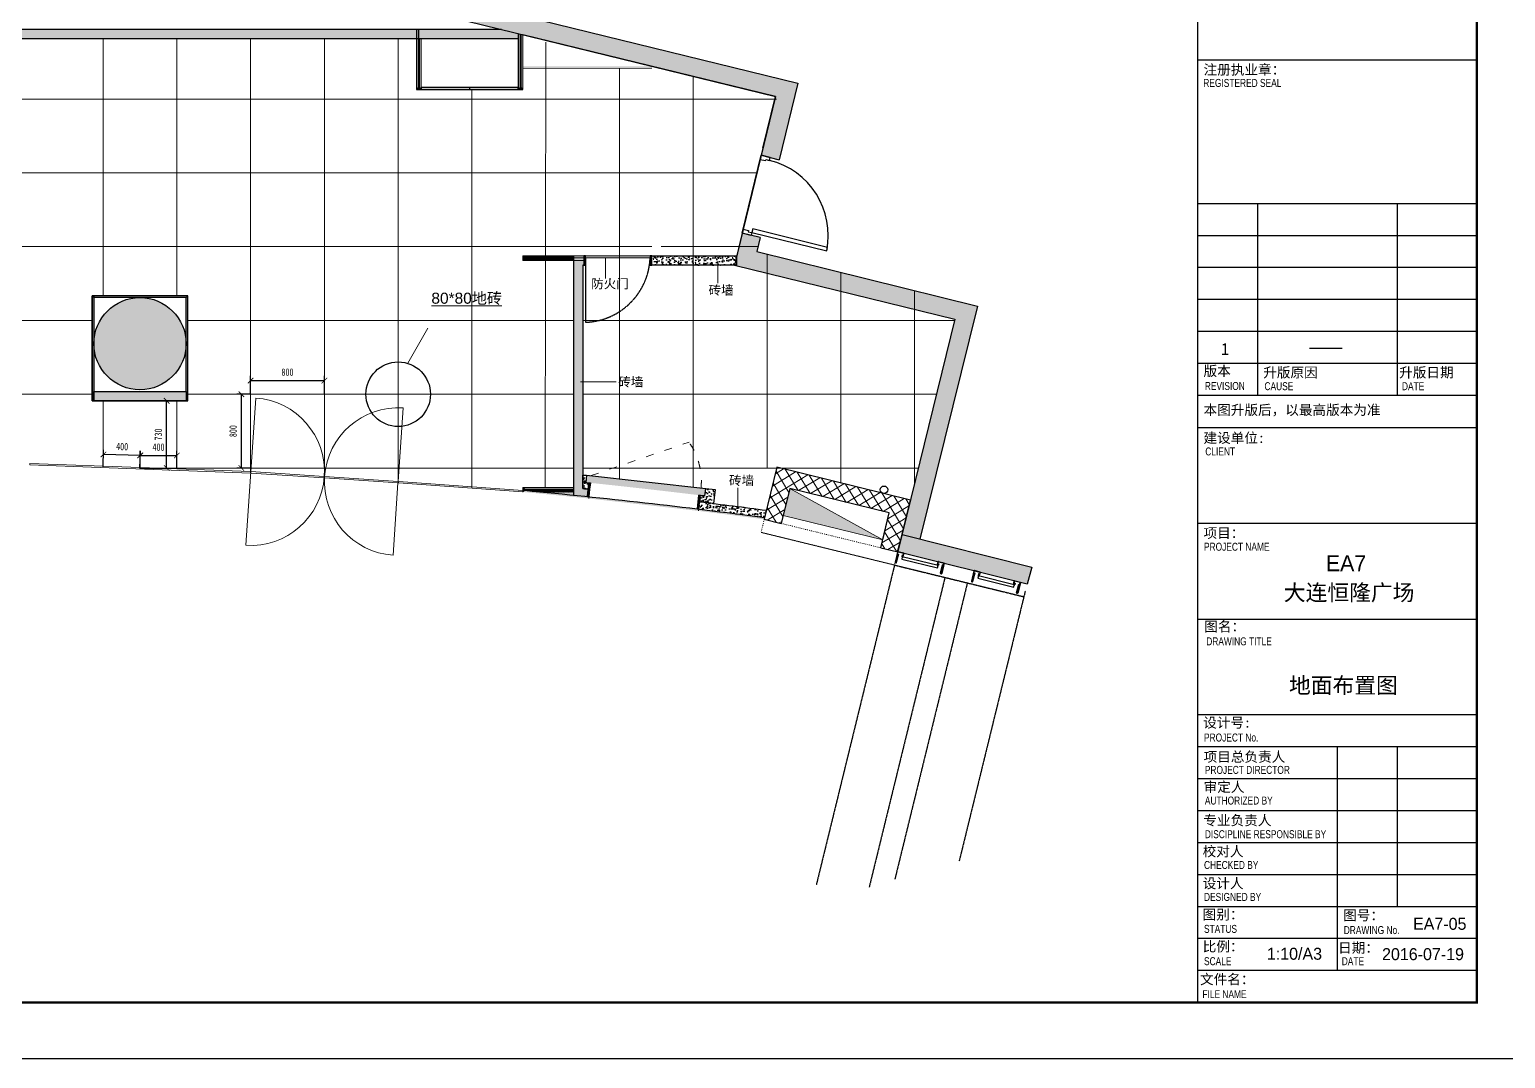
# Model space of a CAD drawing. Header units: millimetres. Extents: x 346472 to 732256, y -34068 to -15883.
# Drawn here: x 484481 to 500487, y -34068 to -22913 of the extents above; entities that cross this region are included whole.
import ezdxf

# ---------------------------------------------------------------- set-up
doc = ezdxf.new("R2010")
doc.units = ezdxf.units.MM
doc.header["$LTSCALE"] = 7
doc.header["$PDMODE"] = 3
for name, pattern in [('AED-090-P-CRL2$0$ACAD_ISO03W100', [30, 12, -18]), ('AED-090-P-PL02-N$0$ACAD_ISO03W100', [30, 12, -18]), ('DASH', [0.35, 0.25, -0.1]), ('HIDDEN', [0.375, 0.25, -0.125])]:
    doc.linetypes.add(name, pattern=pattern)
doc.layers.get('0').update_dxf_attribs({"lineweight": 0})
for name, color, linetype in [('1', 1, 'Continuous'), ('1_AVT', 1, 'Continuous'), ('1建筑平面', 7, 'Continuous'), ('AED-090-P-PL02-N$0$0_fsbracket', 1, 'Continuous'), ('WALL', 7, 'Continuous'), ('walls', 7, 'Continuous'), ('图框', 9, 'Continuous')]:
    doc.layers.add(name, color=color, linetype=linetype)
for name, color, linetype, lineweight in [('AED-090-P-CRL2$0$HoseReel', 1, 'Continuous', 13), ('EA7 FLOOR', 253, 'Continuous', 5), ('EA7 furniture', 7, 'Continuous', 5), ('materials', 1, 'Continuous', 40), ('QUOTE', 251, 'Continuous', 5), ('Z000', 6, 'Continuous', 15), ('Z010T', 2, 'Continuous', 9)]:
    doc.layers.add(name, color=color, linetype=linetype, lineweight=lineweight)
doc.styles.add('ARIAL', font='Arial.ttf')
doc.styles.add('DIM_FONT', font='', dxfattribs={"width": 0.8})
doc.styles.get("Standard").update_dxf_attribs({"font": 'STKaiti.ttf'})
doc.styles.add('图签-仿宋', font='')
doc.styles.add('图签-黑体', font='')
doc.styles.get('DIM_FONT').set_extended_font_data('SimHei')
doc.styles.get('图签-仿宋').set_extended_font_data('FangSong_GB2312')
doc.styles.get('图签-黑体').set_extended_font_data('SimHei')
doc.dimstyles.new('DIMN100', dxfattribs={"dimtxt": 80, "dimasz": 60, "dimexe": 50, "dimexo": 0, "dimgap": 50, "dimtad": 1, "dimdec": 0, "dimrnd": 5, "dimzin": 0, "dimdsep": 46, "dimtxsty": 'DIM_FONT', "dimblk": 'ARCHTICK', "dimcen": 1, "dimclrd": 256, "dimclre": 256, "dimclrt": 256, "dimadec": 0, "dimazin": 0, "dimtfac": 1, "dimtdec": 0, "dimtix": 1, "dimtmove": 2, "dimatfit": 3, "dimldrblk": '_DIMX', "dimfxl": 250, "dimtolj": 1, "dimtzin": 0, "dimarcsym": 0})
pattern_1 = [(50, (26183.294, -45.69), (91.092334, -7.969543), [9.525, -104.775]), (355, (26183.29, -45.69), (-17.62171, 95.528423), [7.62, -83.820292]), (100.451445, (26190.885, -46.36), (73.470624, 87.558876), [8.095004, -89.045122]), (46.1842, (26183.3, -20.29), (135.53952, -21.021164), [14.2875, -157.1625]), (96.635558, (26194.59, -22.05), (118.702067, 123.713062), [12.14251, -133.567804]), (351.18415, (26183.3, -20.3), (118.702067, 123.713062), [11.429984, -125.729866]), (21, (26195.994, -26.64), (75.807196, -51.132599), [9.525, -104.775]), (326, (26195.99, -26.64), (30.901014, 92.093983), [7.62, -83.82]), (71.451445, (26202.31, -30.905), (106.70821, 40.961384), [8.095004, -89.044969]), (37.5, (26183.294, -45.693), (1.5443016, 42.2775194), [0, -82.804, 0, -85.09, 0, -84.1375]), (7.5, (26183.294, -45.693), (33.4098313, 50.0902874), [0, -48.514, 0, -80.899, 0, -32.0675]), (327.5, (26154.973, -45.693), (67.7952976, -2.864372), [0, -31.75, 0, -99.06, 0, -131.445]), (317.5, (26142.273, -45.693), (74.064591, 12.7132455), [0, -41.275, 0, -65.786, 0, -93.345])]

# ---------------------------------------------------------------- blocks, each defined once
blk = doc.blocks.new('AED-090-P-PL02-N$0$FS-CURTAIN')
at = {"layer": 'AED-090-P-PL02-N$0$0_fsbracket', "extrusion": (-0.002001, -0.152735, 0.988265)}
for p, q in [((-259, 5, 1), (-261, -110, -16)), ((-258, -110, -16), (-256, 5, 1)), ((-193, 8, 2), (-254, 9, 2)), ((-254, 6, 2), (-193, 5, 2)), ((-192, 4, 1), (-193, -32, -4)), ((-190, -32, -4), (-189, 4, 1)), ((196, 2, 2), (257, 1, 2)), ((-261, -114, -17), (-250, -114, -17)), ((-260, -40, -5), (-260, -43, -6)), ((-250, -112, -16), (-256, -111, -16)), ((-247, -16, -2), (-249, -110, -16)), ((-246, -110, -16), (-244, -16, -2)), ((-204, -16, -2), (-205, -32, -4)), ((-201, -16, -2), (-204, -16, -2)), ((-202, -32, -4), (-201, -16, -2)), ((-194, -33, -4), (-200, -33, -4)), ((-200, -36, -5), (-194, -36, -5)), ((190, -38, -4), (191, -2, 1)), ((194, -2, 1), (193, -38, -4)), ((195, -39, -4), (201, -40, -4)), ((201, -43, -5), (195, -42, -5)), ((257, -2, 2), (196, -1, 2)), ((202, -38, -4), (203, -23, -2)), ((203, -23, -2), (206, -23, -2)), ((206, -23, -2), (205, -38, -4)), ((244, -118, -16), (246, -23, -2)), ((249, -24, -2), (247, -118, -16)), ((249, -119, -17), (255, -119, -17)), ((260, -123, -17), (249, -122, -17)), ((256, -118, -16), (258, -3, 1)), ((261, -3, 1), (259, -118, -16)), ((260, -48, -6), (260, -51, -6))]:
    blk.add_line(p, q, dxfattribs=at)
at = {"layer": 'AED-090-P-PL02-N$0$0_fsbracket', "extrusion": (-0.002001, -0.152735, 0.988265), "elevation": 1}
for points in [[(-247, -19), (-244, -19)], [(249, -20), (246, -20)]]:
    blk.add_lwpolyline(points, dxfattribs=at)
blk.add_lwpolyline([(201, -40), (-199, -39), (-199, -64), (201, -65)], close=True, dxfattribs=at)
at = {"layer": 'AED-090-P-PL02-N$0$0_fsbracket', "extrusion": (-0.002001, -0.152735, 0.988265)}
for centre, radius, start, end in [((-254, 2, 1), 4.5, 89.8432, 179.8432), ((-254, 2, 1), 1.5, 89.8432, 179.8432), ((-193, 1, 1), 4.5, 359.8432, 89.8431), ((-193, 1, 1), 1.5, 359.8431, 89.8432), ((196, 0, 1), 4.5, 89.8431, 179.8431), ((257, 0, 1), 4.5, 359.8431, 89.8431), ((-255, -114, 1), 4.5, 179.8432, 269.8431), ((-255, -114, 1), 1.5, 179.8432, 269.8431), ((-249, -114, 1), 1.5, 269.8432, 359.8432), ((-249, -114, 1), 4.5, 269.8432, 359.8432), ((-200, -35, 1), 4.5, 179.8432, 269.8431), ((-200, -35, 1), 1.5, 179.8432, 269.8432), ((-194, -35, 1), 1.5, 269.8431, 359.8431), ((-194, -35, 1), 4.5, 269.8431, 359.8432), ((195, -36, 1), 4.5, 179.8431, 269.8431), ((195, -36, 1), 1.5, 179.8431, 269.8431), ((196, 0, 1), 1.5, 89.8431, 179.8432), ((201, -36, 1), 1.5, 269.8431, 359.8431), ((201, -36, 1), 4.5, 269.8431, 359.8431), ((250, -116, 1), 4.5, 179.8431, 269.8431), ((250, -116, 1), 1.5, 179.8431, 269.8431), ((256, -116, 1), 1.5, 269.8432, 359.8431), ((256, -116, 1), 4.5, 269.8432, 359.8431), ((257, 0, 1), 1.5, 359.8431, 89.8431)]:
    blk.add_arc(centre, radius, start, end, dxfattribs=at)
blk = doc.blocks.new('_ArchTick')
at = {"color": 0, "linetype": 'ByBlock', "const_width": 0.15}
blk.add_lwpolyline([(-0.5, -0.5), (0.5, 0.5)], dxfattribs=at)
blk = doc.blocks.new('*D124')
at = {"layer": 'Defpoints', "color": 0, "lineweight": 5, "transparency": 16777216}
for p in [(485680, -27667), (486079, -27531), (486079, -27667)]:
    blk.add_point(p, dxfattribs=at)
at = {"layer": 'QUOTE', "lineweight": -2, "transparency": 16777216}
for p, q in [((485680, -27667), (485680, -27481)), ((486079, -27667), (486079, -27481)), ((485680, -27531), (486079, -27531))]:
    blk.add_line(p, q, dxfattribs=at)
at = {"layer": 'QUOTE', "lineweight": -2, "transparency": 16777216, "xscale": 60, "yscale": 60, "zscale": 60, "rotation": 180}
blk.add_blockref('_ArchTick', (485680, -27531), dxfattribs=at)
at = {"layer": 'QUOTE', "lineweight": -2, "transparency": 16777216, "xscale": 60, "yscale": 60, "zscale": 60}
blk.add_blockref('_ArchTick', (486079, -27531), dxfattribs=at)
at = {"layer": 'QUOTE', "lineweight": 5, "transparency": 16777216, "insert": (485880, -27441), "char_height": 80, "attachment_point": 5, "style": 'DIM_FONT'}
blk.add_mtext('\\A1;400', dxfattribs=at)
blk = doc.blocks.new('_DIMX')
blk.add_line((-150, 0), (150, 0))
at = {"const_width": 50}
blk.add_lwpolyline([(-70, -70), (70, 70)], dxfattribs=at)
blk = doc.blocks.new('*D125')
at = {"layer": 'Defpoints', "color": 0, "lineweight": 5, "transparency": 16777216}
for p in [(485283, -27520), (485279, -27656), (485679, -27667)]:
    blk.add_point(p, dxfattribs=at)
at = {"layer": 'QUOTE', "lineweight": -2, "transparency": 16777216}
for p, q in [((485279, -27656), (485285, -27470)), ((485683, -27531), (485283, -27520)), ((485679, -27667), (485685, -27481))]:
    blk.add_line(p, q, dxfattribs=at)
at = {"layer": 'QUOTE', "lineweight": -2, "transparency": 16777216, "xscale": 60, "yscale": 60, "zscale": 60}
for p, rotation in [((485283, -27520), 178.3550227911478), ((485683, -27531), 358.3550227911477)]:
    blk.add_blockref('_ArchTick', p, dxfattribs=dict(at, rotation=rotation))
at = {"layer": 'QUOTE', "lineweight": 5, "transparency": 16777216, "insert": (485486, -27435), "char_height": 80, "attachment_point": 5, "rotation": 358.355, "style": 'DIM_FONT'}
blk.add_mtext('\\A1;400', dxfattribs=at)
blk = doc.blocks.new('*D126')
at = {"layer": 'Defpoints', "color": 0, "lineweight": 5, "transparency": 16777216}
for p in [(485679, -26939), (485968, -26939), (485679, -27667)]:
    blk.add_point(p, dxfattribs=at)
at = {"layer": 'QUOTE', "lineweight": -2, "transparency": 16777216}
for p, q in [((485679, -26939), (486018, -26939)), ((485968, -27667), (485968, -26939)), ((485679, -27667), (486018, -27667))]:
    blk.add_line(p, q, dxfattribs=at)
at = {"layer": 'QUOTE', "lineweight": -2, "transparency": 16777216, "xscale": 60, "yscale": 60, "zscale": 60}
for p, rotation in [((485968, -26939), 90), ((485968, -27667), 270)]:
    blk.add_blockref('_ArchTick', p, dxfattribs=dict(at, rotation=rotation))
at = {"layer": 'QUOTE', "lineweight": 5, "transparency": 16777216, "insert": (485878, -27303), "char_height": 80, "attachment_point": 5, "rotation": 90, "style": 'DIM_FONT'}
blk.add_mtext('\\A1;730', dxfattribs=at)
blk = doc.blocks.new('*D127')
at = {"layer": 'Defpoints', "color": 0, "lineweight": 5, "transparency": 16777216}
for p in [(486779, -26867), (486879, -26867), (486879, -27667)]:
    blk.add_point(p, dxfattribs=at)
at = {"layer": 'EA7 FLOOR', "lineweight": -2, "transparency": 16777216}
for p, q in [((486879, -26867), (486729, -26867)), ((486779, -27667), (486779, -26867)), ((486879, -27667), (486729, -27667))]:
    blk.add_line(p, q, dxfattribs=at)
at = {"layer": 'EA7 FLOOR', "lineweight": -2, "transparency": 16777216, "xscale": 60, "yscale": 60, "zscale": 60}
for p, rotation in [((486779, -26867), 90), ((486779, -27667), 270)]:
    blk.add_blockref('_ArchTick', p, dxfattribs=dict(at, rotation=rotation))
at = {"layer": 'EA7 FLOOR', "transparency": 16777216, "insert": (486689, -27267), "char_height": 80, "attachment_point": 5, "rotation": 90, "style": 'DIM_FONT'}
blk.add_mtext('\\A1;800', dxfattribs=at)
blk = doc.blocks.new('*D128')
at = {"layer": 'Defpoints', "color": 0, "lineweight": 5, "transparency": 16777216}
for p in [(487679, -26719), (486879, -26867), (487679, -26867)]:
    blk.add_point(p, dxfattribs=at)
at = {"layer": 'QUOTE', "lineweight": -2, "transparency": 16777216}
for p, q in [((486879, -26867), (486879, -26669)), ((486879, -26719), (487679, -26719)), ((487679, -26867), (487679, -26669))]:
    blk.add_line(p, q, dxfattribs=at)
at = {"layer": 'QUOTE', "lineweight": -2, "transparency": 16777216, "xscale": 60, "yscale": 60, "zscale": 60, "rotation": 180}
blk.add_blockref('_ArchTick', (486879, -26719), dxfattribs=at)
at = {"layer": 'QUOTE', "lineweight": -2, "transparency": 16777216, "xscale": 60, "yscale": 60, "zscale": 60}
blk.add_blockref('_ArchTick', (487679, -26719), dxfattribs=at)
at = {"layer": 'QUOTE', "lineweight": 5, "transparency": 16777216, "insert": (487279, -26628), "char_height": 80, "attachment_point": 5, "style": 'DIM_FONT'}
blk.add_mtext('\\A1;800', dxfattribs=at)

msp = doc.modelspace()

# ---------------------------------------------------------------- hatches: boundary and pattern name
at = {"layer": 'AED-090-P-CRL2$0$HoseReel', "extrusion": (0.000187716, -0.000339531, 1)}
h = msp.add_hatch(dxfattribs=at)
h.set_pattern_fill('ANSI37', color=8, scale=30, angle=-191.13875, style=0)
h.set_pattern_definition([(211.247, (494059.18, -27941.57), (49.409, -81.433), []), (301.247, (494059.18, -27941.57), (81.433, 49.409), [])])
h.paths.add_polyline_path([(493896.4, -28577.2), (494034.3, -28013.8), (492587, -27659.6), (492449.2, -28222.9), (492633.7, -28268.1), (492726.4, -27889.3), (493804.6, -28153.2), (493711.9, -28532)])
at = {"layer": 'AED-090-P-CRL2$0$HoseReel'}
for points in [[(490527.1, -27975.4), (490546.9, -27977.4), (490563.2, -27828.7), (490542.7, -27826.5)], [(491719.9, -28109.9), (491739.7, -28112.4), (491755.3, -27962.5), (491735.3, -27962.5)]]:
    msp.add_hatch(color=256, dxfattribs=at).paths.add_polyline_path(points)
at = {"layer": 'AED-090-P-CRL2$0$HoseReel', "extrusion": (0.000187716, -0.000339531, 1)}
msp.add_hatch(color=256, dxfattribs=at).paths.add_polyline_path([(493733.3, -28444.6), (492655.1, -28180.7), (492726.4, -27889.3)])
at = {"layer": 'EA7 furniture', "lineweight": 5}
h = msp.add_hatch(dxfattribs=at)
h.set_pattern_fill('ANSI31', color=256, scale=2)
h.set_pattern_definition([(45, (-144661.12, -160623.001), (-4.49012806, 4.49012806), [])])
h.paths.add_polyline_path([(488709.2, -23014.2), (488699.2, -23014.2), (488699.2, -23543.5), (488709.2, -23543.5)])
h = msp.add_hatch(dxfattribs=at)
h.set_pattern_fill('ANSI31', color=256, scale=2)
h.set_pattern_definition([(45, (-143558.8294, -160623.001), (-4.49012806, 4.49012806), [])])
h.paths.add_polyline_path([(489811.5, -22965.2), (489801.5, -22962.7), (489801.5, -23543.5), (489811.5, -23543.5)])
h = msp.add_hatch(color=256, dxfattribs=at)
h.dxf.hatch_style = 1
h.paths.add_polyline_path([(489831.5, -23333.3), (489831.5, -23313.3), (491231.5, -23312.7), (491231.5, -23333.3)])
h = msp.add_hatch(color=5, dxfattribs=at)
h.dxf.hatch_style = 1
h.paths.add_polyline_path([(489255.3, -23543.5), (488729.2, -23543.5), (488729.2, -23563.5), (489255.3, -23563.5)])
h.paths.add_polyline_path([(489781.5, -23543.5), (489279.2, -23543.5), (489279.2, -23563.5), (489781.5, -23563.5), (489781.5, -23563.5)])
h.paths.add_polyline_path([(489279.2, -23543.5), (489255.3, -23543.5), (489255.3, -23563.5), (489279.2, -23563.5)])
at = {"layer": 'EA7 furniture', "lineweight": 9}
h = msp.add_hatch(dxfattribs=at)
h.set_pattern_fill('ANSI31', color=256, scale=2, angle=90)
h.set_pattern_definition([(135, (623898.763, -650379.9937), (-4.49012806, -4.49012806), [])])
h.paths.add_polyline_path([(490381.5, -25366.9), (490381.5, -25416.9), (489831.5, -25416.9), (489831.5, -25366.9)])
at = {"layer": 'EA7 furniture', "lineweight": 5}
h = msp.add_hatch(color=256, dxfattribs=at)
h.dxf.hatch_style = 1
h.paths.add_polyline_path([(489851.5, -25386.9), (489831.5, -25366.9), (490491.5, -25366.9), (490491.5, -25386.9)])
h = msp.add_hatch(color=256, dxfattribs=at)
h.dxf.hatch_style = 1
h.paths.add_polyline_path([(490511.5, -25386.9), (490511.5, -25366.9), (491211.5, -25366.9), (491211.5, -25386.9)])
h = msp.add_hatch(dxfattribs=at)
h.set_pattern_fill('ANSI31', color=256, scale=2, angle=90)
h.set_pattern_definition([(135, (618584.6565, -656935.0384), (-4.49012806, -4.49012806), [])])
edge = h.paths.add_edge_path()
edge.add_arc((483537.3, -95281.8), 67668.4, 84.481049, 84.645908)
edge.add_line((489851.4, -27908.6), (489851.5, -27896.8))
edge.add_line((489851.5, -27896.8), (490381.4, -27897.5))
edge.add_line((490381.4, -27897.5), (490381.4, -27927.5))
edge.add_line((490381.4, -27927.5), (490045.3, -27927.1))
h = msp.add_hatch(color=6, dxfattribs=at)
h.dxf.hatch_style = 1
h.paths.add_polyline_path([(490045.3, -27927.1), (490381.4, -27927.5), (490381.5, -27877.5), (489831.5, -27876.8), (489831.4, -27926.8, -0.0026507), (490545.2, -27997.3), (490547.3, -27977.5, 0.001864)])
h.paths.add_polyline_path([(489851.4, -27908.6, -0.0007098), (490042.7, -27926.8), (490381.5, -27926.8), (490381.5, -27897.5), (489851.5, -27896.8)], flags=16)
h = msp.add_hatch(color=4, dxfattribs=at)
h.dxf.hatch_style = 1
edge = h.paths.add_edge_path()
edge.add_line((490547.3, -27977.5), (490545.2, -27997.3))
edge.add_arc((477937.3, -144782.8), 117464, 83.252991, 83.838343, ccw=False)
edge.add_line((491737.6, -28132.2), (491739.7, -28112.4))
edge.add_arc((477933.1, -144821), 117522.4, 83.25328, 83.83834)
h = msp.add_hatch(color=6, dxfattribs=at)
h.dxf.hatch_style = 1
h.paths.add_polyline_path([(491739.7, -28112.4), (491737.6, -28132.2, -0.0026509), (492449.2, -28223), (492453.9, -28203.4, 0.0026601)])
at = {"layer": 'materials'}
h = msp.add_hatch(color=256, dxfattribs=at)
h.dxf.hatch_style = 1
h.paths.add_polyline_path([(490511.5, -25366.9), (490491.5, -25366.9), (490491.5, -25386.9), (490491.5, -25466.9), (490511.5, -25466.9)])
h = msp.add_hatch(color=256, dxfattribs=at)
h.dxf.hatch_style = 1
h.paths.add_polyline_path([(491231.5, -25366.9), (491211.5, -25366.9), (491211.5, -25386.9), (491211.5, -25466.9), (491231.5, -25466.9)])
at = {"layer": 'WALL', "lineweight": 5}
h = msp.add_hatch(color=8, dxfattribs=at)
h.dxf.hatch_style = 1
h.paths.add_polyline_path([(488699.2, -23543.5), (488679.2, -23563.5), (488679.2, -23013.5), (488699.2, -23013.5)])
h = msp.add_hatch(color=8, dxfattribs=at)
h.dxf.hatch_style = 1
h.paths.add_polyline_path([(488709.2, -23543.5), (488729.2, -23563.5), (488729.2, -23014.2), (488709.2, -23014.2)])
h = msp.add_hatch(color=8, dxfattribs=at)
h.dxf.hatch_style = 1
h.paths.add_polyline_path([(489801.5, -23543.5), (489781.5, -23563.5), (489781.5, -22957.8), (489801.5, -22962.7)])
h = msp.add_hatch(color=8, dxfattribs=at)
h.dxf.hatch_style = 1
h.paths.add_polyline_path([(489811.5, -23543.5), (489831.5, -23563.5), (489831.5, -22970.1), (489811.5, -22965.2)])
h = msp.add_hatch(color=10, dxfattribs=at)
h.dxf.hatch_style = 1
h.paths.add_polyline_path([(488679.2, -23563.5), (488729.2, -23563.5), (488709.2, -23543.5), (488699.2, -23543.5)])
h = msp.add_hatch(color=10, dxfattribs=at)
h.dxf.hatch_style = 1
h.paths.add_polyline_path([(489781.5, -23563.5), (489831.5, -23563.5), (489811.5, -23543.5), (489801.5, -23543.5)])
h = msp.add_hatch(color=10, dxfattribs=at)
h.dxf.hatch_style = 1
h.paths.add_polyline_path([(489831.5, -25416.9), (489831.5, -25366.9), (489851.5, -25386.9), (489851.5, -25396.9)])
h = msp.add_hatch(color=8, dxfattribs=at)
h.dxf.hatch_style = 1
h.paths.add_polyline_path([(489851.5, -25396.9), (489831.5, -25416.9), (490381.5, -25416.9), (490381.5, -25396.9)])
h = msp.add_hatch(color=10, dxfattribs=at)
h.dxf.hatch_style = 1
h.paths.add_polyline_path([(489831.4, -27926.8), (489831.5, -27876.8), (489851.5, -27896.8), (489851.4, -27908.6)])
h = msp.add_hatch(color=8, dxfattribs=at)
h.dxf.hatch_style = 1
h.paths.add_polyline_path([(489851.5, -27896.8), (489831.5, -27876.8), (490381.5, -27877.5), (490381.4, -27897.5)])
at = {"layer": 'walls', "true_color": 0x939598}
h = msp.add_hatch(color=252, dxfattribs=at)
h.dxf.hatch_style = 1
h.paths.add_polyline_path([(479948.1, -18336), (479670.6, -18438.1), (480352, -20707.2), (480642.8, -27701.4), (480842.5, -27692.8), (480551.8, -20698.9), (485679.2, -21953.8), (485679.2, -21747.9), (480599.3, -20504.6)])
h.paths.add_polyline_path([(485679.2, -21747.9), (485679.2, -21953.8), (492572, -23640.8), (492435, -24200.7), (492416.3, -24277), (492513.4, -24300.8), (492610.6, -24324.6), (492813.8, -23494.1)])
h.paths.add_polyline_path([(492366.9, -25320.2), (492403.7, -25169.6), (492209.5, -25122.1), (492125.1, -25466.9), (494514.5, -26051.7), (493983.2, -28223), (494190.7, -28223), (494760.7, -25911.3)])
h.paths.add_polyline_path([(494190.7, -28223), (493983.2, -28223), (493942.7, -28388.4), (494137.8, -28437.5)])
h.paths.add_polyline_path([(493943.4, -28388.6), (493921.1, -28476.7), (493897.5, -28572.9), (493896.4, -28577.2), (495300, -28925.8), (495350.5, -28742.6)])
at = {"layer": 'walls'}
h = msp.add_hatch(dxfattribs=at)
h.set_pattern_fill('AR-CONC', color=256, scale=0.5)
h.paths.add_polyline_path([(489781.5, -22957.8), (489600.3, -22913.5), (485679.2, -22913.5), (485679.2, -23013.5), (489781.5, -23013.5)])
h.paths.add_polyline_path([(485679.2, -22913.5), (482679.2, -22913.5), (482649.2, -22913.5), (482649.2, -23013.5), (485679.2, -23013.5)])
h.paths.add_polyline_path([(482729.2, -21231.8), (482649.2, -21207.3), (482649.2, -22173.5), (482729.2, -22173.5)])
h = msp.add_hatch(dxfattribs=at)
h.set_pattern_fill('AR-CONC', color=256, scale=0.5)
edge = h.paths.add_edge_path()
edge.add_arc((483537.3, -95281.8), 67668.4, 84.053864, 84.19498)
edge.add_line((490381.5, -27960.4), (490381.5, -25386.9))
edge.add_line((490381.5, -25386.9), (490491.5, -25386.9))
edge.add_line((490491.5, -25386.9), (490491.5, -25466.9))
edge.add_line((490491.5, -25466.9), (490481.5, -25466.9))
edge.add_line((490481.5, -25466.9), (490481.5, -27890.2))
edge.add_line((490481.5, -27890.2), (490555.6, -27897.9))
edge.add_line((490555.6, -27897.9), (490547.3, -27977.5))
h = msp.add_hatch(dxfattribs=at)
h.set_pattern_fill('AR-CONC', color=256, scale=0.5)
h.paths.add_polyline_path([(491231.5, -25366.9), (492147.4, -25366.9), (492147.4, -25466.9), (491231.5, -25466.9)])
h = msp.add_hatch(color=5, dxfattribs=at)
h.dxf.hatch_style = 1
h.paths.add_polyline_path([(485679.2, -25799), (485159.2, -25799), (485179.2, -25819), (485679.2, -25819)])
h.paths.add_polyline_path([(486199.2, -25799), (485679.2, -25799), (485679.2, -25819), (486179.2, -25819)])
h = msp.add_hatch(color=5, dxfattribs=at)
h.dxf.hatch_style = 1
h.paths.add_polyline_path([(485179.2, -25819), (485159.2, -25799), (485159.2, -26939), (485179.2, -26939)])
at = {"layer": 'walls', "true_color": 0x939598}
h = msp.add_hatch(color=252, dxfattribs=at)
h.dxf.hatch_style = 1
h.paths.add_polyline_path([(485679.2, -25819), (485679.2, -26819, 0.4142136), (486179.2, -26319, 0.4142136)])
h.paths.add_polyline_path([(485679.2, -25819, 0.4142136), (485179.2, -26319, 0.4142136), (485679.2, -26819)])
at = {"layer": 'walls'}
h = msp.add_hatch(color=5, dxfattribs=at)
h.dxf.hatch_style = 1
h.paths.add_polyline_path([(486179.2, -25819), (486199.2, -25799), (486199.2, -26939), (486179.2, -26939)])
h = msp.add_hatch(color=2, dxfattribs=at)
h.dxf.hatch_style = 1
h.paths.add_polyline_path([(485679.2, -26939), (485679.2, -26839), (485179.2, -26839), (485179.2, -26939)])
h.paths.add_polyline_path([(486179.2, -26939), (486179.2, -26839), (485679.2, -26839), (485679.2, -26939)])
h = msp.add_hatch(dxfattribs=at)
h.set_pattern_fill('AR-CONC', color=256, scale=0.5)
h.set_pattern_definition(pattern_1)
h.paths.add_polyline_path([(490481.5, -27743.5), (490521.5, -27743.5), (490513.5, -27823.5), (490563.2, -27828.7), (490555.6, -27897.9), (490481.5, -27890.2)])
h = msp.add_hatch(color=2, dxfattribs=at)
h.dxf.hatch_style = 1
edge = h.paths.add_edge_path()
edge.add_arc((483173.4, -98512.5), 71069.5, 83.022867, 84.072183)
edge.add_line((490513.1, -27823), (490521.4, -27743.5))
edge.add_line((490521.4, -27743.5), (491814.7, -27889.7))
edge.add_line((491814.7, -27889.7), (491806.4, -27969.3))
h = msp.add_hatch(color=0, dxfattribs=at)
h.dxf.hatch_style = 1
edge = h.paths.add_edge_path()
edge.add_arc((483537.3, -95281.8), 67668.4, 84.19498, 84.483251)
edge.add_line((490042.7, -27926.8), (490381.5, -27926.8))
edge.add_line((490381.5, -27926.8), (490381.5, -27960.4))
h = msp.add_hatch(dxfattribs=at)
h.set_pattern_fill('AR-CONC', color=256, scale=0.5)
h.set_pattern_definition(pattern_1)
h.paths.add_polyline_path([(491748, -28032.8), (491755.6, -27963.3), (491805.2, -27969.3), (491816, -27889.7), (491915.2, -27901.7), (491897.2, -28051.1)])
h = msp.add_hatch(dxfattribs=at)
h.set_pattern_fill('AR-CONC', color=256, scale=0.5)
h.paths.add_polyline_path([(491749.9, -28033), (491748, -28032.8), (491739.7, -28112.4, -0.0026601), (492453.9, -28203.4), (492473.1, -28125.3, 0.0026913)])

# ---------------------------------------------------------------- linework, layer by layer
for p, q in [((491947.2, -25440.9, 0), (491947.2, -25664.8, 0.2)), ((490454.8, -26731.2), (490842.7, -26731.2)), ((492164.1, -27880.3, -0.2), (492164.1, -28104.2, 0))]:
    msp.add_line(p, q)
at = {"linetype": 'Continuous', "lineweight": 5, "elevation": -0.3}
msp.add_lwpolyline([(490045.3, -27927.1), (490381.4, -27927.5), (490381.5, -27877.5), (489831.5, -27876.8), (489831.4, -27926.8), (489831.4, -27926.8)], dxfattribs=at)
at = {"layer": '1', "color": 0}
for p, q in [((490560.7, -27848, 0), (490555.6, -27897.9, -0.8)), ((491754.3, -27982.9, 0), (491748.2, -28032.6, -0.8)), ((491806.3, -27969.5, -0.8), (491756.7, -27963.4, -0.8))]:
    msp.add_line(p, q, dxfattribs=at)
at = {"layer": '1', "color": 0, "elevation": -0.2}
for points in [[(489851.4, -27908.6, -0.0096773), (492453.9, -28203.4)], [(490481.5, -27890.2, -0.000275), (490555.6, -27897.9, -0.000275)], [(491748, -28032.8, -0.0027183), (492473.1, -28125.3)]]:
    msp.add_lwpolyline(points, format="xyb", dxfattribs=at)
at = {"layer": '1', "color": 0}
msp.add_circle((485679.2, -26319), 500, dxfattribs=at)
at = {"layer": '1'}
msp.add_circle((493747.6, -27902.5, -0.6), 40, dxfattribs=at)
at = {"layer": '1_AVT', "extrusion": (0.000187716, -0.000339531, 1)}
for points, elevation in [([(493896.4, -28577.2), (494034.3, -28013.8), (492587, -27659.6), (492449.2, -28222.9)], 101.6), ([(493711.9, -28532), (493804.6, -28153.2), (492726.4, -27889.3), (492633.7, -28268.1)], 101.6), ([(492449.2, -28222.9), (492633.7, -28268.1)], 101.3), ([(493711.9, -28532), (493896.4, -28577.2)], 101.6)]:
    msp.add_lwpolyline(points, dxfattribs=dict(at, elevation=elevation))
at = {"layer": '1建筑平面', "color": 8, "linetype": 'HIDDEN'}
for p, q in [((493861.7, -28719, -0.8), (493012.9, -32187.2, -0.8)), ((494408.7, -28852.9, -0.3), (493586.4, -32212.7, -0.3)), ((494651.5, -28912.3, -0.3), (493865.8, -32122.7, -0.3)), ((495280, -28998.1, -0.3), (494562.2, -31930.9, -0.3))]:
    msp.add_line(p, q, dxfattribs=at)
at = {"layer": '1建筑平面', "color": 8, "linetype": 'HIDDEN', "elevation": -0.8}
msp.add_lwpolyline([(493861.7, -28719), (495264.3, -29062.3)], dxfattribs=at)
at = {"layer": 'AED-090-P-CRL2$0$HoseReel', "elevation": -0.8}
for points in [[(490527.1, -27975.4), (490546.9, -27977.4), (490563.2, -27828.7), (490542.7, -27826.5)], [(491719.9, -28109.9), (491739.7, -28112.4), (491755.3, -27962.5), (491735.3, -27962.5)]]:
    msp.add_lwpolyline(points, close=True, dxfattribs=at)
at = {"layer": 'AED-090-P-CRL2$0$HoseReel', "extrusion": (0.000187716, -0.000339531, 1), "elevation": 101.6}
for points in [[(493733.3, -28444.6), (492655.1, -28180.7), (492726.4, -27889.3), (493804.6, -28153.2)], [(493733.3, -28444.6), (492655.1, -28180.7), (492726.4, -27889.3)]]:
    msp.add_lwpolyline(points, close=True, dxfattribs=at)
msp.add_lwpolyline([(493733.3, -28444.6), (492726.4, -27889.3)], dxfattribs=at)
at = {"layer": 'AED-090-P-CRL2$0$HoseReel', "color": 8, "linetype": 'AED-090-P-CRL2$0$ACAD_ISO03W100', "ltscale": 0.1, "extrusion": (0.000187716, -0.000339531, 1)}
for points, elevation in [([(492449.2, -28222.9), (492414.4, -28364.8)], 101.3), ([(493697.9, -28528.6), (492633.7, -28268.1)], 101.6)]:
    msp.add_lwpolyline(points, dxfattribs=dict(at, elevation=elevation))
at = {"layer": 'AED-090-P-CRL2$0$HoseReel', "color": 8, "linetype": 'HIDDEN', "extrusion": (0.00021446, -0.000323304, 1), "elevation": 115}
msp.add_lwpolyline([(493861.7, -28719), (492414.4, -28364.8)], dxfattribs=at)
at = {"layer": 'AED-090-P-CRL2$0$HoseReel', "color": 8, "linetype": 'AED-090-P-CRL2$0$ACAD_ISO03W100', "ltscale": 0.1, "extrusion": (0.00021446, -0.000323304, 1), "elevation": 114.4}
msp.add_lwpolyline([(493896.3, -28577.6), (493861.7, -28719)], dxfattribs=at)
at = {"layer": 'EA7 FLOOR'}
for p, q in [((485279.2, -25799), (485279.2, -23013.5)), ((486079.2, -25799), (486079.2, -23013.5)), ((486879.2, -26067.3), (486879.2, -23013.5)), ((487679.2, -26067.3), (487679.2, -23013.5)), ((488479.2, -26067.3), (488479.2, -23013.5)), ((490073.5, -27877.1, -0.3), (490079.2, -23051.3)), ((490879.2, -27783.9), (490879.2, -23333.7)), ((491679.2, -27874.3), (491679.2, -23422.3)), ((489279.2, -23667.3, 1.2), (480675.2, -23667.3, -1.3)), ((488739.7, -23667.3), (491679.2, -23667.3)), ((489279.2, -27877.5), (489279.2, -23563.5)), ((491331.5, -23667.3, -1), (492580.8, -23667.3, -1)), ((489279.2, -24467.3, 1.2), (480708.4, -24467.3, -1.2)), ((488739.7, -24467.3), (491679.2, -24467.3)), ((490431.5, -24467.3), (491679.2, -24467.3, -1.5)), ((491331.5, -24467.3, -1), (492369.7, -24467.3, -1)), ((489279.2, -25267.3, 1.2), (480741.7, -25267.3, -1.2)), ((488739.7, -25267.3), (491231.5, -25267.3)), ((490431.5, -25267.3), (491231.5, -25267.3, -1)), ((491331.5, -25267.3, -1), (492379.8, -25267.3, -1)), ((490727.8, -25386.9, 0), (490727.8, -25612.1, 0)), ((492479.2, -27667.3), (492479.2, -25347.9)), ((493279.2, -27829), (493279.2, -25545.5)), ((485279.2, -25799), (485279.2, -25719)), ((486079.2, -25799), (486079.2, -25719)), ((486879.2, -27716), (486879.2, -25719)), ((487679.2, -27760.3), (487679.2, -25719)), ((488479.2, -27345.7), (488479.2, -25719)), ((494079.2, -27830.7), (494079.2, -25743)), ((485159.2, -26067.3), (483085.2, -26067.3, -0.6)), ((486199.2, -26067.3), (490381.5, -26067.3)), ((488693.3, -26067.3), (490381.5, -26067.3)), ((490481.5, -26067.3, -1), (494510.7, -26067.3, -1)), ((485159.2, -26867.3), (483156.4, -26867.3, -0.6)), ((486179.2, -26867.3), (490381.5, -26867.3)), ((488604.4, -26867.3), (490381.5, -26867.3)), ((490481.5, -26867.3, -1), (494314.9, -26867.3, -1)), ((485279.2, -27655.8), (485279.2, -26939)), ((486079.2, -27667.3), (486079.2, -26939)), ((486935.2, -26908.4), (486827.8, -28504.8)), ((488531.6, -27015.8), (488479.2, -27814.1)), ((488479.2, -27814.1), (488479.2, -27345.7)), ((485679.2, -27667.3), (490381.5, -27667.3)), ((490481.5, -27667.3, -1), (494119.2, -27667.3, -1)), ((488476.9, -27829), (488424.2, -28612.2))]:
    msp.add_line(p, q, dxfattribs=at)
at = {"layer": 'EA7 FLOOR', "color": 0}
for p, q in [((488679.2, -23563.5), (488679.2, -23013.5)), ((489781.5, -23563.5, 1), (489781.5, -23013.5, 1))]:
    msp.add_line(p, q, dxfattribs=at)
at = {"layer": 'EA7 FLOOR'}
for points in [[(484483.2, -27618.6), (484483.2, -27633.6), (486876.5, -27721.5), (486876.5, -27706.5)], [(486881.5, -27706.6), (486880.5, -27721.5), (487676.7, -27775.3), (487677.7, -27760.3)], [(488477.9, -27814), (488476.9, -27829), (487680.7, -27775.3), (487681.7, -27760.3)], [(488480.9, -27814), (488480.9, -27829), (489831.2, -27926.8), (489831.2, -27911.8)]]:
    msp.add_lwpolyline(points, close=True, dxfattribs=at)
for centre, start, end in [((486879.5, -27706.4), 266.28915, 86.00819), ((488479.8, -27814.2), 86.28933, 266.00801)]:
    msp.add_arc(centre, 800, start, end, dxfattribs=at)
at = {"layer": 'EA7 furniture', "lineweight": 5}
for p, q in [((489831.5, -22970.1, -1), (491231.5, -23312.7, -2.1)), ((489831.5, -23335, 1), (491231.5, -23333.3, -2.1)), ((490380.8, -25366.9), (490511.5, -25366.9)), ((491231.5, -25366.9, -0.2), (490381.5, -25366.9)), ((489831.4, -27926.8, -0.3), (489831.4, -27926.8, -0.3)), ((489831.4, -27926.8, -0.3), (489831.4, -27926.8, -0.3)), ((489831.4, -27926.8, -0.3), (489831.4, -27928.2, -0.3)), ((489831.5, -27926.8, -1), (489851.4, -27908.6, -0.2)), ((490547.3, -27977.5, -0.8), (490545.2, -27997.3, -0.8)), ((491739.7, -28112.4, -0.8), (491737.6, -28132.2, -0.8))]:
    msp.add_line(p, q, dxfattribs=at)
at = {"layer": 'EA7 furniture', "linetype": 'AED-090-P-PL02-N$0$ACAD_ISO03W100', "lineweight": 5}
msp.add_line((490571.2, -27748.7, -0.8), (491633.3, -27387), dxfattribs=at)
at = {"layer": 'EA7 furniture', "lineweight": 9}
for points in [[(488679.2, -23013.5), (488679.2, -23563.5), (488729.2, -23563.5), (488729.2, -23013.5)], [(490381.5, -25416.9), (489831.5, -25416.9), (489831.5, -25366.9), (490381.5, -25366.9)]]:
    msp.add_lwpolyline(points, close=True, dxfattribs=at)
at = {"layer": 'EA7 furniture', "lineweight": 9, "elevation": 1}
msp.add_lwpolyline([(489781.5, -22957.8), (489781.5, -23563.5), (489831.5, -23563.5), (489831.5, -22970.1)], close=True, dxfattribs=at)
msp.add_lwpolyline([(489781.5, -22957.8), (489781.5, -23563.5), (489831.5, -23563.5), (489831.5, -22970.1)], close=True, dxfattribs=at)
at = {"layer": 'EA7 furniture'}
msp.add_lwpolyline([(490381.5, -25366.9), (490381.5, -25366.9), (489831.5, -25366.9), (489831.5, -25416.9), (490381.5, -25416.9), (490381.5, -25396.9)], dxfattribs=at)
at = {"layer": 'EA7 furniture', "lineweight": 5}
msp.add_lwpolyline([(489831.5, -25366.9), (490491.5, -25366.9), (490491.5, -25416.9), (489831.5, -25416.9)], close=True, dxfattribs=at)
msp.add_lwpolyline([(489831.5, -25416.9), (489831.5, -25366.9), (490688.2, -25366.9)], dxfattribs=at)
at = {"layer": 'EA7 furniture', "lineweight": 5, "elevation": 0}
msp.add_lwpolyline([(491211.5, -25386.9), (491211.5, -25366.9), (490511.5, -25366.9), (490511.5, -25386.9)], close=True, dxfattribs=at)
at = {"layer": 'EA7 furniture', "lineweight": 9}
for points, elevation in [([(489831.4, -27926.8), (489831.4, -27926.8), (489831.5, -27876.8), (490381.5, -27877.5), (490381.4, -27927.5), (490045.3, -27927.1)], -0.3), ([(489831.5, -27878.2), (489831.5, -27877.1), (490381.5, -27877.1), (490381.5, -27926.8), (490042.7, -27926.8)], -1)]:
    msp.add_lwpolyline(points, dxfattribs=dict(at, elevation=elevation))
at = {"layer": 'EA7 furniture', "elevation": -0.3}
msp.add_lwpolyline([(489831.4, -27926.8), (489831.5, -27876.8), (490381.5, -27877.5), (490381.4, -27927.5)], dxfattribs=at)
at = {"layer": 'EA7 furniture', "lineweight": 5, "elevation": -0.3}
msp.add_lwpolyline([(489831.4, -27926.8), (489831.5, -27876.8), (490381.5, -27877.5), (490381.4, -27927.5), (490045.3, -27927.1)], dxfattribs=at)
at = {"layer": 'EA7 furniture', "linetype": 'AED-090-P-PL02-N$0$ACAD_ISO03W100', "lineweight": 5}
msp.add_arc((491020.7, -27813.2), 746.2, 354.58578, 34.82852, dxfattribs=at)
at = {"layer": 'materials', "color": 10, "lineweight": 40}
msp.add_lwpolyline([(488729.2, -23563.5), (488679.2, -23563.5)], dxfattribs=at)
msp.add_lwpolyline([(488729.2, -23563.5), (488679.2, -23563.5)], dxfattribs=at)
at = {"layer": 'materials', "color": 10, "lineweight": 40, "elevation": 1}
msp.add_lwpolyline([(489831.5, -23563.5), (489781.5, -23563.5)], dxfattribs=at)
msp.add_lwpolyline([(489831.5, -23563.5), (489781.5, -23563.5)], dxfattribs=at)
msp.add_lwpolyline([(489831.5, -23563.5), (489781.5, -23563.5)], dxfattribs=at)
at = {"layer": 'WALL'}
for p, q in [((488679.2, -22913.5), (488679.2, -23563.5)), ((488699.2, -22913.5, 0), (488699.2, -23543.5)), ((489781.5, -22957.8, 1), (489781.5, -23563.5, 1)), ((489801.5, -22962.7, 1), (489801.5, -23543.5, 1)), ((488699.2, -23543.5), (488679.2, -23563.5)), ((489801.5, -23543.5, 1), (489781.5, -23563.5, 1)), ((492572, -23640.8), (492125.1, -25466.9)), ((492435, -24200.7, 1), (492572, -23640.8, 0)), ((492209.5, -25122.1, 0), (492416.3, -24277)), ((489851.5, -25396.9), (489831.5, -25416.9)), ((490331.5, -25416.9), (489831.5, -25416.9)), ((490381.5, -25396.9), (489851.5, -25396.9))]:
    msp.add_line(p, q, dxfattribs=at)
at = {"layer": 'WALL', "lineweight": 5}
for p, q in [((488729.2, -23063.5), (488729.2, -23563.5)), ((489831.5, -23063.5, 1), (489831.5, -23563.5, 1)), ((488709.2, -23543.5), (488729.2, -23563.5)), ((489811.5, -23543.5, 1), (489831.5, -23563.5, 1)), ((490331.5, -25366.9), (489831.5, -25366.9)), ((489851.5, -25386.9), (489831.5, -25366.9)), ((490331.5, -27877.4, -0.3), (489831.5, -27876.8, -0.3)), ((489851.5, -27896.8, -0.3), (489831.5, -27876.8, -0.3))]:
    msp.add_line(p, q, dxfattribs=at)
at = {"layer": 'WALL'}
for points in [[(480599.3, -20504.6), (492813.8, -23494.1)], [(480551.8, -20698.9), (492572, -23640.8)], [(492813.8, -23494.1), (492610.6, -24324.6)], [(492572, -23640.8), (492416.3, -24277)], [(492416.3, -24277), (492610.6, -24324.6)], [(492209.5, -25122.1), (492125.1, -25466.9)], [(492403.7, -25169.6), (492209.5, -25122.1)], [(492403.7, -25169.6), (492366.9, -25320.2)], [(492366.9, -25320.2), (494760.7, -25911.3)], [(492125.1, -25466.9), (494514.5, -26051.7)], [(494760.7, -25911.3), (494137.8, -28437.5)], [(494514.5, -26051.7), (493897.5, -28572.9)]]:
    msp.add_lwpolyline(points, dxfattribs=at)
at = {"layer": 'WALL', "lineweight": 5}
for points in [[(488699.2, -23543.5), (488709.2, -23543.5), (488709.2, -23014.2)], [(488679.2, -23563.5), (488729.2, -23563.5), (488729.2, -23063.5)], [(489851.5, -25396.9), (489851.5, -25386.9), (490491.5, -25386.9)]]:
    msp.add_lwpolyline(points, dxfattribs=at)
for points, elevation in [([(489781.5, -23563.5), (489831.5, -23563.5), (489831.5, -22970.1)], 1), ([(489801.5, -23543.5), (489811.5, -23543.5), (489811.5, -22965.2)], 1), ([(489831.5, -27876.8), (489831.5, -27876.8), (490331.5, -27877.4)], -0.3), ([(489851.4, -27908.6), (489851.5, -27896.8), (490381.4, -27897.5)], -0.3)]:
    msp.add_lwpolyline(points, dxfattribs=dict(at, elevation=elevation))
at = {"layer": 'WALL'}
for points in [[(492463.9, -24335), (492467, -24322.4), (492505.8, -24331.9), (492513.4, -24300.8), (492416.3, -24277), (492405.6, -24320.7)], [(492220.2, -25078.4), (492278.4, -25092.6), (492275.4, -25105.3), (492314.2, -25114.8), (492306.6, -25145.9), (492209.5, -25122.1)], [(493135.7, -25274.7), (492323.7, -25075.9), (492314.2, -25114.8), (493126.2, -25313.5)]]:
    msp.add_lwpolyline(points, close=True, dxfattribs=at)
at = {"layer": 'WALL', "elevation": -0.3}
msp.add_lwpolyline([(493943.4, -28388.6), (495350.5, -28742.6), (495300, -28925.8), (493895.7, -28577), (493943.4, -28388.6)], dxfattribs=at)
at = {"layer": 'WALL'}
msp.add_arc((492306.4, -25144.8), 837, 348.36846, 76.21954, dxfattribs=at)
at = {"layer": 'walls'}
for p, q in [((489600.3, -22913.5, 1), (482629.2, -22913.5)), ((489781.5, -23013.5, 1), (482649.2, -23013.5, 0)), ((492572, -23640.8), (489831.5, -22970.1, -1)), ((489255.3, -23563.5), (489255.3, -23543.5)), ((490381.5, -25366.9), (490381.5, -27960.4, -0.6)), ((490481.5, -25466.9, -0.1), (490481.5, -27890.2, -1)), ((490511.5, -25466.9, -0.1), (490481.5, -25466.9, -0.1)), ((492125.1, -25466.9), (491211.5, -25466.9, 0)), ((485159.2, -25799), (485179.2, -25819)), ((486179.2, -25819), (486199.2, -25799)), ((490521.5, -27743.5, -0.8), (491816, -27889.7, -0.8)), ((491915.2, -27901.8, -0.8), (491897.2, -28051.1, -0.2))]:
    msp.add_line(p, q, dxfattribs=at)
at = {"layer": 'walls', "linetype": 'DASH'}
msp.add_line((490511.5, -25386.9, 0), (490511.5, -26086.9, 0), dxfattribs=at)
at = {"layer": 'walls'}
for points in [[(488729.2, -23563.5), (489781.5, -23563.5), (489781.5, -23543.5), (488729.2, -23543.5)], [(485159.2, -26939), (486199.2, -26939), (486199.2, -25799), (485159.2, -25799)], [(485159.2, -25799), (485179.2, -25799), (485179.2, -26939), (485159.2, -26939)], [(485179.2, -26839), (486179.2, -26839), (486179.2, -25819), (485179.2, -25819)], [(485179.2, -26839), (486179.2, -26839), (486179.2, -26939), (485179.2, -26939)]]:
    msp.add_lwpolyline(points, close=True, dxfattribs=at)
at = {"layer": 'walls', "elevation": 0}
for points in [[(490511.5, -25466.9), (490511.5, -25366.9), (490491.5, -25366.9), (490491.5, -25466.9)], [(491231.5, -25466.9), (491231.5, -25366.9), (491211.5, -25366.9), (491211.5, -25466.9)], [(491231.5, -25366.9), (492147.4, -25366.9), (492147.4, -25466.9), (491231.5, -25466.9)]]:
    msp.add_lwpolyline(points, close=True, dxfattribs=at)
at = {"layer": 'walls'}
for points, elevation in [([(490481.5, -27743.5), (490521.5, -27743.5), (490513.5, -27823.5), (490563.2, -27828.7), (490555.6, -27897.9), (490481.5, -27890.2), (490481.5, -27743.5)], -1), ([(490555.6, -27897.9), (490547.3, -27977.5)], -0.8), ([(491748, -28032.8), (491755.6, -27963.3), (491805.2, -27969.3), (491816, -27889.7), (491915.2, -27901.7), (491897.2, -28051.1), (491748, -28032.8)], -0.8), ([(491739.7, -28112.4), (491748, -28032.8)], -0.8)]:
    msp.add_lwpolyline(points, dxfattribs=dict(at, elevation=elevation))
at = {"layer": 'walls', "linetype": 'DASH'}
msp.add_arc((490486, -25361.4, 0), 726, 272.01444, 357.98556, dxfattribs=at)
at = {"layer": 'Z000', "color": 7, "lineweight": 25}
msp.add_circle((488479.2, -26867.3), 350, dxfattribs=at)
at = {"layer": 'Z010T', "color": 10}
msp.add_line((488584.4, -26530.3), (488801.1, -26151.2), dxfattribs=at)
at = {"layer": '图框', "color": 251}
for p, q in [((497147, -16489.1), (497147, -33462)), ((497147, -23243.6), (500177.9, -23243.6)), ((500177.9, -24802.4), (497147, -24802.4)), ((497796.5, -24802.4), (497796.5, -26880.7)), ((499311.9, -24802.4), (499311.9, -26880.7)), ((500177.9, -25148.8), (497147, -25148.8)), ((500177.9, -25495.1), (497147, -25495.1)), ((500177.9, -25841.5), (497147, -25841.5)), ((500177.9, -26187.9), (497147, -26187.9)), ((498362.9, -26368.6), (498716.6, -26368.6)), ((500177.9, -26534.3), (497147, -26534.3)), ((500177.9, -26880.7), (497147, -26880.7)), ((497147, -27227.1), (500177.9, -27227.1)), ((497147, -28266.2), (500177.9, -28266.2)), ((497147, -29305.4), (500177.9, -29305.4)), ((500177.9, -30344.5), (497147, -30344.5)), ((500177.9, -30690.9), (497147, -30690.9)), ((498662.4, -30690.9), (498662.4, -33115.6)), ((499311.9, -30690.9), (499311.9, -32422.9)), ((500177.9, -31037.3), (497147, -31037.3)), ((500177.9, -31383.7), (497147, -31383.7)), ((500177.9, -31730.1), (497147, -31730.1)), ((500177.9, -32076.5), (497147, -32076.5)), ((500177.9, -32422.9), (497147, -32422.9)), ((500177.9, -32769.2), (497147, -32769.2)), ((500177.9, -33115.6), (497147, -33115.6))]:
    msp.add_line(p, q, dxfattribs=at)
msp.add_lwpolyline([(475064.9, -34068.2), (500784, -34068.2), (500784, -15882.9), (475064.9, -15882.9)], close=True, dxfattribs=at)
at = {"layer": '图框', "color": 251, "const_width": 26}
msp.add_lwpolyline([(476363.9, -16489.1), (500177.9, -16489.1), (500177.9, -33462), (476363.9, -33462)], close=True, dxfattribs=at)

# ---------------------------------------------------------------- block references
at = {"layer": '1建筑平面', "linetype": 'Continuous'}
for p, rotation in [((494147.8, -28639.4, -2.3), 347.1579866366949), ((494975.1, -28847.2, -2.3), 346.5485193245139)]:
    msp.add_blockref('AED-090-P-PL02-N$0$FS-CURTAIN', p, dxfattribs=dict(at, rotation=rotation))

# ---------------------------------------------------------------- texts
at = {"char_height": 100, "attachment_point": 7, "rotation": 359.92149}
for insert in [(491844.3, -25799.9, 0), (490865.5, -26794.2, 0), (492067.3, -27862.7, -0.2)]:
    msp.add_mtext_dynamic_manual_height_columns('{\\fSimSun|b0|i0|c134|p2;砖墙}', width=1172.511, gutter_width=12.5, heights=[0], dxfattribs=dict(at, insert=insert))
at = {"layer": 'EA7 furniture', "ltscale": 100, "insert": (490571.9, -25619.3, -0.1), "char_height": 100, "attachment_point": 1}
msp.add_mtext_dynamic_manual_height_columns('{\\fSimSun|b0|i0|c134|p2;防火门}', width=9677.842, gutter_width=1, heights=[0], dxfattribs=at)
at = {"layer": 'Z010T', "color": 7, "lineweight": 15, "insert": (488839.4, -25766.1), "char_height": 120, "width": 2944.055, "attachment_point": 1, "line_spacing_factor": 0.938532}
msp.add_mtext('{\\fArial|b0|i0|c0|p34;\\L80*80\\fSimSun|b0|i0|c134|p2;地砖}', dxfattribs=at)
at = {"layer": '图框', "color": 251}
for s, height, style, p in [('注册执业章：', 108.25, '图签-黑体', (497213.5, -23402.5)), ('1', 129.9, '图签-仿宋', (497401.7, -26442.4)), ('版本', 108.25, '图签-黑体', (497213.5, -26668.8)), ('升版原因', 108.25, '图签-黑体', (497860.3, -26685)), ('升版日期', 108.25, '图签-黑体', (499334.9, -26685)), ('本图升版后，以最高版本为准', 108.245, '图签-黑体', (497213.5, -27091.4)), ('建设单位:', 108.25, '图签-黑体', (497212.5, -27394.6)), ('项目：', 108.25, '图签-黑体', (497212.5, -28426)), ('图名：', 108.25, '图签-黑体', (497221.1, -29438.7)), ('设计号:', 108.25, '图签-黑体', (497209.4, -30481.4)), ('项目总负责人', 108.25, '图签-黑体', (497213.5, -30851.9)), ('审定人', 108.25, '图签-黑体', (497213.5, -31178.7)), ('专业负责人', 108.25, '图签-黑体', (497211.2, -31540.3)), ('校对人', 108.25, '图签-黑体', (497203.6, -31876.9)), ('设计人', 108.25, '图签-黑体', (497203.6, -32223.3)), ('图别：', 108.25, '图签-黑体', (497203.6, -32561.2)), ('图号：', 108.25, '图签-黑体', (498726.9, -32570.5)), ('比例：', 108.25, '图签-黑体', (497204.3, -32908.4)), ('日期：', 108.25, '图签-黑体', (498672, -32922.3)), ('文件名：', 108.25, '图签-黑体', (497174.9, -33263.6))]:
    msp.add_text(s, height=height, dxfattribs=dict(at, style=style)).set_placement(p)
at = {"layer": '图框', "color": 251, "style": 'ARIAL', "width": 0.75}
for s, height, p in [('REGISTERED SEAL', 86.596, (497210.5, -23535.7)), ('REVISION', 86.6, (497227.2, -26821.2)), ('CAUSE', 86.6, (497874, -26823.2)), ('DATE', 86.6, (499364.8, -26823.2)), ('CLIENT', 86.6, (497231.9, -27530.6)), ('PROJECT NAME', 86.596, (497218.1, -28563.8)), ('DRAWING TITLE', 86.596, (497242.5, -29589.5)), ('PROJECT No.', 86.596, (497218.1, -30632.1)), ('PROJECT DIRECTOR', 86.596, (497227.2, -30982.9)), ('AUTHORIZED BY', 86.596, (497227.2, -31315.4)), ('DISCIPLINE RESPONSIBLE BY', 86.596, (497227.2, -31680)), ('CHECKED BY', 86.6, (497218.1, -32013.9)), ('DESIGNED BY', 86.596, (497218.1, -32360.3)), ('STATUS', 86.6, (497218.1, -32706.7)), ('DRAWING No.', 86.596, (498733.3, -32719.6)), ('SCALE', 86.6, (497218.1, -33057)), ('DATE', 86.6, (498711.9, -33057)), ('FILE NAME', 86.6, (497200.8, -33414.4))]:
    msp.add_text(s, height=height, dxfattribs=at).set_placement(p)
at = {"layer": '图框', "color": 251}
for s, height, p in [('EA7', 173.19, (498539.3, -28786.2)), ('大连恒隆广场', 173.19, (498082.9, -29103.8)), ('2016-07-19', 129.89, (499148.8, -33002.2))]:
    msp.add_text(s, height=height, dxfattribs=at).set_placement(p)
for s, insert, char_height, width, attachment_point in [('\\pi151;{\\fSimSun|b0|i0|c134|p2;地面布置图}', (497988.4, -29936.8), 173.193, 1602.577, 1), ('EA7-05', (499484.8, -32609.4), 129.89, 67.606, 4), ('1:10/A3', (497899.5, -32933.9), 129.89, 67.606, 4)]:
    msp.add_mtext(s, dxfattribs=dict(at, insert=insert, char_height=char_height, width=width, attachment_point=attachment_point))

# ---------------------------------------------------------------- dimensions: what is measured, and where the dimension line sits
at = {"layer": 'EA7 FLOOR'}
dim = msp.add_aligned_dim(p1=(486879.2, -27667.3), p2=(486879.2, -26867.3), distance=100.1, dimstyle='DIMN100', dxfattribs=at)
dim.commit()
dim.dimension.update_dxf_attribs({"geometry": '*D127', "text_midpoint": (486688.6, -27267.3)})
at = {"layer": 'QUOTE', "lineweight": 5}
for p1, p2, distance, picture, middle in [((486879.2, -26867.3), (487679.2, -26867.3), 148.5, '*D128', (487279.2, -26628.4)), ((485679.2, -27667.3), (485679.2, -26939), -289.2, '*D126', (485877.9, -27303.1)), ((485679.2, -27667.3), (485279.2, -27655.8), -135.9, '*D125', (485485.7, -27435.3)), ((485680, -27667.3), (486079.2, -27667.3), 135.9, '*D124', (485879.6, -27440.9))]:
    dim = msp.add_aligned_dim(p1=p1, p2=p2, distance=distance, dimstyle='DIMN100', dxfattribs=at)
    dim.commit()
    dim.dimension.update_dxf_attribs({"geometry": picture, "text_midpoint": middle})

doc.saveas('drawing.dxf')
